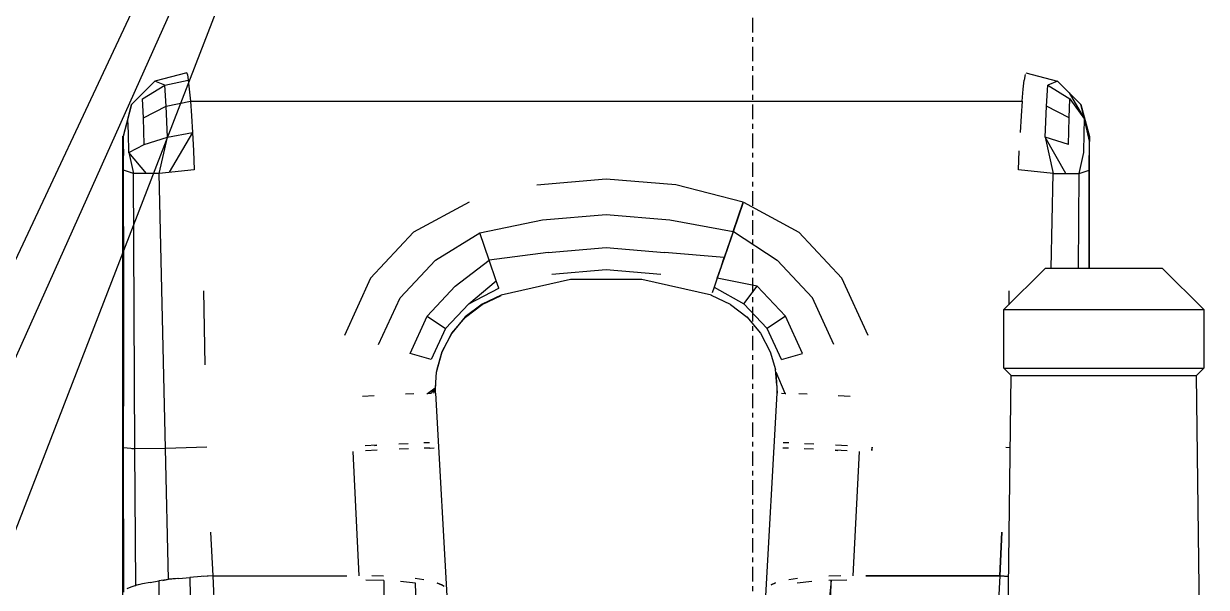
# Model space of a CAD drawing. Header units: millimetres. Extents: x -57554 to 16546, y 2142 to 98430.
# Drawn here: x -16745.7 to -16503.5, y 76982 to 77097.4 of the extents above; entities that cross this region are included whole.
import ezdxf

# ---------------------------------------------------------------- set-up
doc = ezdxf.new("R2010")
doc.units = ezdxf.units.MM
doc.linetypes.add('DXK_LINE_DOT3', pattern=[5.9187, 2.979, -0.9799, 0.9799, -0.9799])
doc.layers.add('S-Z2-A_TEXTUAL_ANNOTATION', color=7, linetype='Continuous')

msp = doc.modelspace()

# ---------------------------------------------------------------- linework, layer by layer
at = {"color": 1, "linetype": 'DXK_LINE_DOT3'}
msp.add_line((-16596.37, 71792.5), (-16596.37, 84292.5), dxfattribs=at)
at = {"color": 2, "linetype": 'Continuous'}
for p, q in [((-16712.29, 77087.4), (-16718.81, 77085.65)), ((-16712.15, 77087.02), (-16712.29, 77087.4)), ((-16712.15, 77087.02), (-16711.98, 77085.89)), ((-16540.59, 77087.02), (-16540.76, 77085.89)), ((-16540.45, 77087.4), (-16533.93, 77085.65)), ((-16723.59, 77080.86), (-16718.81, 77085.65)), ((-16721.33, 77082.04), (-16716.8, 77084.88)), ((-16716.8, 77084.88), (-16718.81, 77085.65)), ((-16716.8, 77084.88), (-16711.98, 77085.89)), ((-16716.54, 77080.53), (-16716.8, 77084.88)), ((-16711.98, 77085.89), (-16711.78, 77084.06)), ((-16711.78, 77084.06), (-16711.56, 77081.59)), ((-16541.17, 77081.59), (-16540.96, 77084.06)), ((-16540.96, 77084.06), (-16540.76, 77085.89)), ((-16536.2, 77080.53), (-16535.94, 77084.88)), ((-16533.93, 77085.65), (-16535.94, 77084.88)), ((-16535.94, 77084.88), (-16531.41, 77082.04)), ((-16529.15, 77080.86), (-16533.93, 77085.65)), ((-16721.17, 77078.15), (-16721.33, 77082.04)), ((-16716.54, 77080.53), (-16711.56, 77081.59)), ((-16711.56, 77081.59), (-16541.17, 77081.59)), ((-16711.56, 77081.59), (-16711.35, 77078.59)), ((-16541.17, 77081.59), (-16541.39, 77078.59)), ((-16531.58, 77083.3), (-16528.41, 77077.92)), ((-16531.57, 77078.15), (-16531.41, 77082.04)), ((-16531.41, 77082.04), (-16528.41, 77077.92)), ((-16723.59, 77080.86), (-16725.35, 77074.34)), ((-16723.59, 77080.86), (-16725.34, 77074.38)), ((-16724.33, 77077.92), (-16723.59, 77080.86)), ((-16721.17, 77078.15), (-16716.54, 77080.53)), ((-16716.24, 77074.21), (-16716.54, 77080.53)), ((-16536.5, 77074.21), (-16536.2, 77080.53)), ((-16531.57, 77078.15), (-16536.2, 77080.53)), ((-16528.41, 77077.92), (-16529.15, 77080.86)), ((-16529.15, 77080.86), (-16527.39, 77074.34)), ((-16528.68, 77079.14), (-16529.15, 77080.86)), ((-16528.41, 77077.92), (-16528.68, 77079.14)), ((-16724.25, 77075.01), (-16724.33, 77077.92)), ((-16721, 77072.71), (-16721.17, 77078.15)), ((-16711.35, 77078.59), (-16711.14, 77075.15)), ((-16541.39, 77078.59), (-16541.6, 77075.15)), ((-16531.73, 77072.71), (-16531.57, 77078.15)), ((-16528.49, 77075.01), (-16528.41, 77077.92)), ((-16527.43, 77073.41), (-16528.41, 77077.92)), ((-16725.37, 76815.4), (-16725.37, 77074.4)), ((-16725.35, 77074.34), (-16725.31, 77073.41)), ((-16725.29, 77073.08), (-16725.35, 77074.34)), ((-16724.19, 77071.09), (-16724.25, 77075.01)), ((-16721, 77072.71), (-16716.24, 77074.21)), ((-16717.92, 77066.78), (-16716.24, 77074.21)), ((-16716.24, 77074.21), (-16711.14, 77075.15)), ((-16711.14, 77075.15), (-16715.89, 77067)), ((-16711.14, 77075.15), (-16710.94, 77071.42)), ((-16532.22, 77066.76), (-16536.5, 77074.21)), ((-16536.5, 77074.21), (-16534.82, 77066.78)), ((-16531.73, 77072.71), (-16536.5, 77074.21)), ((-16528.55, 77071.09), (-16528.49, 77075.01)), ((-16527.39, 77074.34), (-16527.43, 77073.41)), ((-16527.37, 77047.4), (-16527.37, 77074.4)), ((-16725.31, 77073.41), (-16725.29, 77073.08)), ((-16725.29, 77073.08), (-16725.26, 77070.43)), ((-16724.19, 77071.09), (-16721, 77072.71)), ((-16527.45, 77073.08), (-16527.48, 77070.43)), ((-16527.43, 77073.41), (-16527.45, 77073.08)), ((-16725.25, 77067.44), (-16725.26, 77070.43)), ((-16720.51, 77066.76), (-16724.19, 77071.09)), ((-16724.19, 77071.09), (-16723.22, 77066.74)), ((-16710.94, 77071.42), (-16710.77, 77067.54)), ((-16541.97, 77067.54), (-16541.8, 77071.42)), ((-16529.52, 77066.74), (-16528.55, 77071.09)), ((-16527.49, 77067.44), (-16527.48, 77070.43)), ((-16725.27, 77055.9), (-16725.25, 77067.44)), ((-16723.22, 77066.74), (-16725.25, 77067.44)), ((-16723.22, 77066.74), (-16723.76, 77066.92)), ((-16717.92, 77066.78), (-16723.22, 77066.74)), ((-16722.9, 77010.37), (-16723.22, 77066.74)), ((-16710.77, 77067.54), (-16717.92, 77066.78)), ((-16716.66, 77010.42), (-16717.92, 77066.78)), ((-16534.82, 77066.78), (-16541.97, 77067.54)), ((-16535.25, 77047.4), (-16534.82, 77066.78)), ((-16534.82, 77066.78), (-16529.52, 77066.74)), ((-16529.63, 77047.4), (-16529.52, 77066.74)), ((-16529.52, 77066.74), (-16527.49, 77067.44)), ((-16527.47, 77055.9), (-16527.49, 77067.44)), ((-16626.38, 77065.59), (-16640.61, 77064.4)), ((-16612.14, 77064.41), (-16626.38, 77065.59)), ((-16598.3, 77060.88), (-16612.14, 77064.41)), ((-16598.31, 77060.89), (-16612.14, 77064.41)), ((-16654.44, 77060.89), (-16665.82, 77054.75)), ((-16600.37, 77054.91), (-16598.31, 77060.89)), ((-16600.32, 77054.89), (-16598.28, 77060.88)), ((-16598.28, 77060.88), (-16586.92, 77054.75)), ((-16652.27, 77054.62), (-16639.4, 77057.25)), ((-16639.4, 77057.25), (-16626.37, 77058.33)), ((-16626.37, 77058.33), (-16613.33, 77057.25)), ((-16613.33, 77057.25), (-16600.37, 77054.91)), ((-16725.27, 77055.9), (-16725.28, 77042.58)), ((-16665.82, 77054.75), (-16674.63, 77045.34)), ((-16661.37, 77049.02), (-16652.27, 77054.62)), ((-16650.35, 77049.04), (-16652.27, 77054.62)), ((-16600.37, 77054.91), (-16602.22, 77049.53)), ((-16600.61, 77054.05), (-16600.32, 77054.89)), ((-16600.32, 77054.89), (-16591.37, 77049.02)), ((-16578.1, 77045.34), (-16586.92, 77054.75)), ((-16527.46, 77047.4), (-16527.47, 77055.9)), ((-16602.18, 77049.51), (-16600.61, 77054.05)), ((-16638.3, 77050.61), (-16650.35, 77049.04)), ((-16638.3, 77050.61), (-16626.37, 77051.61)), ((-16626.37, 77051.61), (-16614.44, 77050.61)), ((-16602.22, 77049.53), (-16614.44, 77050.61)), ((-16668.6, 77041.31), (-16661.37, 77049.02)), ((-16657.29, 77043.68), (-16650.35, 77049.04)), ((-16648.91, 77044.78), (-16650.35, 77049.04)), ((-16603.67, 77045.29), (-16602.18, 77049.51)), ((-16602.8, 77047.83), (-16603.66, 77045.29)), ((-16602.8, 77047.83), (-16602.22, 77049.53)), ((-16584.14, 77041.31), (-16591.37, 77049.02)), ((-16544.93, 77038.9), (-16536.4, 77047.4)), ((-16536.4, 77047.4), (-16536.13, 77047.4)), ((-16536.13, 77047.4), (-16512.49, 77047.4)), ((-16512.49, 77047.4), (-16503.97, 77038.9)), ((-16674.63, 77045.34), (-16680, 77033.61)), ((-16633.67, 77045.05), (-16647.91, 77041.85)), ((-16637.55, 77046.14), (-16626.37, 77047.07)), ((-16619.07, 77045.05), (-16633.67, 77045.05)), ((-16626.37, 77047.07), (-16615.18, 77046.14)), ((-16604.83, 77041.85), (-16619.07, 77045.05)), ((-16603.66, 77045.29), (-16604.28, 77043.49)), ((-16603.67, 77045.29), (-16604.28, 77043.49)), ((-16595.45, 77043.68), (-16603.67, 77045.29)), ((-16572.74, 77033.61), (-16578.1, 77045.34)), ((-16725.28, 77042.58), (-16725.28, 77027.47)), ((-16708.85, 77042.7), (-16708.59, 77027.59)), ((-16663.04, 77037.55), (-16657.29, 77043.68)), ((-16654.55, 77040.08), (-16648.91, 77044.78)), ((-16654.55, 77040.08), (-16648.38, 77043.25)), ((-16648.38, 77043.25), (-16648.91, 77044.78)), ((-16648.43, 77043.4), (-16648.38, 77043.25)), ((-16604.28, 77043.49), (-16604.67, 77042.33)), ((-16604.28, 77043.49), (-16598.18, 77040.08)), ((-16598.18, 77040.08), (-16595.45, 77043.68)), ((-16589.69, 77037.55), (-16595.45, 77043.68)), ((-16543.89, 77042.7), (-16543.94, 77039.89)), ((-16673.01, 77031.71), (-16668.6, 77041.31)), ((-16659.32, 77035), (-16654.55, 77040.08)), ((-16647.91, 77041.85), (-16651.82, 77040.01)), ((-16651.79, 77039.96), (-16647.89, 77041.79)), ((-16647.89, 77041.79), (-16647.91, 77041.85)), ((-16604.85, 77041.79), (-16604.83, 77041.85)), ((-16600.95, 77039.96), (-16604.85, 77041.79)), ((-16593.42, 77034.99), (-16598.18, 77040.08)), ((-16579.73, 77031.71), (-16584.14, 77041.31)), ((-16651.82, 77040.01), (-16655.24, 77037.38)), ((-16655.2, 77037.33), (-16651.79, 77039.96)), ((-16600.95, 77039.96), (-16597.54, 77037.33)), ((-16544.93, 77026.9), (-16544.93, 77038.9)), ((-16544.93, 77038.9), (-16544.87, 77038.9)), ((-16544.87, 77038.9), (-16544.46, 77038.9)), ((-16544.46, 77038.9), (-16543.71, 77038.9)), ((-16543.71, 77038.9), (-16503.97, 77038.9)), ((-16503.97, 77038.9), (-16503.97, 77026.9)), ((-16666.55, 77029.9), (-16663.04, 77037.55)), ((-16663.04, 77037.55), (-16659.32, 77035)), ((-16655.24, 77037.38), (-16658.03, 77034.07)), ((-16657.97, 77034.04), (-16655.2, 77037.33)), ((-16655.48, 77037), (-16655.2, 77037.33)), ((-16597.54, 77037.33), (-16594.77, 77034.04)), ((-16594.71, 77034.07), (-16597.49, 77037.38)), ((-16589.69, 77037.55), (-16593.42, 77034.99)), ((-16586.19, 77029.9), (-16589.69, 77037.55)), ((-16659.32, 77035), (-16662.22, 77028.66)), ((-16658.03, 77034.07), (-16660.04, 77030.25)), ((-16659.97, 77030.23), (-16657.97, 77034.04)), ((-16594.77, 77034.04), (-16592.77, 77030.23)), ((-16590.51, 77028.66), (-16593.42, 77034.99)), ((-16659.97, 77030.23), (-16659.82, 77030.52)), ((-16662.22, 77028.66), (-16666.55, 77029.9)), ((-16661.11, 77026.07), (-16659.97, 77030.23)), ((-16660.04, 77030.25), (-16661.08, 77026.63)), ((-16592.77, 77030.23), (-16591.72, 77026.62)), ((-16590.51, 77028.66), (-16586.19, 77029.9)), ((-16725.28, 77027.47), (-16725.29, 77010.57)), ((-16661.37, 77022.88), (-16661.11, 77026.07)), ((-16591.41, 77023.34), (-16591.72, 77026.62)), ((-16591.33, 77021.77), (-16591.56, 77026.08)), ((-16589.75, 77021.73), (-16591.56, 77026.08)), ((-16543.43, 77025.4), (-16544.93, 77026.9)), ((-16544.93, 77026.9), (-16544.87, 77026.9)), ((-16544.87, 77026.9), (-16544.46, 77026.9)), ((-16544.46, 77026.9), (-16543.71, 77026.9)), ((-16543.71, 77026.9), (-16503.97, 77026.9)), ((-16505.46, 77025.4), (-16503.97, 77026.9)), ((-16661.36, 77022.65), (-16661.31, 77023.58)), ((-16545.43, 76867.4), (-16543.43, 77025.4)), ((-16543.43, 77025.4), (-16543.37, 77025.4)), ((-16543.37, 77025.4), (-16543, 77025.4)), ((-16543, 77025.4), (-16542.3, 77025.4)), ((-16542.3, 77025.4), (-16505.46, 77025.4)), ((-16503.47, 76867.4), (-16505.46, 77025.4)), ((-16673.89, 77021.21), (-16676.31, 77021.08)), ((-16665.78, 77021.61), (-16667.5, 77021.53)), ((-16663.13, 77021.73), (-16662.24, 77021.76)), ((-16663.13, 77021.73), (-16662.98, 77021.73)), ((-16662.98, 77021.73), (-16661.44, 77022.88)), ((-16662.24, 77021.76), (-16662.98, 77021.73)), ((-16661.44, 77022.88), (-16662.24, 77021.76)), ((-16661.66, 77021.78), (-16661.44, 77022.88)), ((-16661.34, 77021.77), (-16661.37, 77022.88)), ((-16661.34, 77021.77), (-16653.72, 76884.69)), ((-16599.02, 76884.69), (-16591.4, 77021.77)), ((-16591.4, 77021.77), (-16591.38, 77022.65)), ((-16590.5, 77021.76), (-16589.75, 77021.73)), ((-16590.5, 77021.76), (-16589.61, 77021.73)), ((-16589.75, 77021.73), (-16589.61, 77021.73)), ((-16585.24, 77021.53), (-16586.96, 77021.61)), ((-16576.43, 77021.08), (-16578.85, 77021.21)), ((-16673.33, 77011.1), (-16675.75, 77010.97)), ((-16673.83, 77011.07), (-16673.33, 77011.1)), ((-16666.94, 77011.42), (-16668.88, 77011.32)), ((-16662.57, 77011.62), (-16663.75, 77011.57)), ((-16588.99, 77011.57), (-16590.17, 77011.62)), ((-16583.85, 77011.32), (-16585.8, 77011.42)), ((-16576.99, 77010.97), (-16579.41, 77011.1)), ((-16722.9, 77010.37), (-16725.29, 77010.57)), ((-16725.29, 77010.57), (-16725.29, 77001)), ((-16723.52, 77010.42), (-16722.9, 77010.37)), ((-16716.66, 77010.42), (-16722.9, 77010.37)), ((-16722.7, 76982.42), (-16722.9, 77010.37)), ((-16708.2, 77010.69), (-16716.66, 77010.42)), ((-16716.02, 76983.64), (-16716.66, 77010.42)), ((-16676.95, 76984.37), (-16678.2, 77009.83)), ((-16673.27, 77010.08), (-16675.69, 77009.96)), ((-16666.88, 77010.38), (-16668.82, 77010.29)), ((-16662.51, 77010.53), (-16663.69, 77010.5)), ((-16662.51, 77010.53), (-16661.62, 77010.55)), ((-16662.51, 77010.53), (-16662.41, 77010.53)), ((-16662.41, 77010.53), (-16661.62, 77010.55)), ((-16589.05, 77010.5), (-16590.23, 77010.53)), ((-16583.91, 77010.29), (-16585.86, 77010.38)), ((-16579.47, 77010.08), (-16578.97, 77010.06)), ((-16577.05, 77009.96), (-16579.47, 77010.08)), ((-16575.79, 76984.37), (-16574.54, 77009.83)), ((-16571.97, 77010.03), (-16571.93, 77010.69)), ((-16571.95, 77010.36), (-16571.97, 77010.03)), ((-16571.93, 77010.69), (-16571.95, 77010.36)), ((-16544.54, 77010.69), (-16543.62, 77010.66)), ((-16544.54, 77010.69), (-16543.62, 77010.66)), ((-16725.29, 77001), (-16725.28, 76991.12)), ((-16707.4, 76993.33), (-16706.96, 76984.36)), ((-16707.4, 76993.33), (-16706.96, 76984.38)), ((-16545.34, 76993.33), (-16545.78, 76984.36)), ((-16545.78, 76984.38), (-16545.34, 76993.33)), ((-16725.28, 76991.12), (-16725.26, 76981.02)), ((-16706.96, 76984.33), (-16709.32, 76984.2)), ((-16706.96, 76984.38), (-16708.85, 76984.23)), ((-16706.96, 76984.36), (-16679.52, 76984.33)), ((-16706.96, 76984.36), (-16701.46, 76872.55)), ((-16706.96, 76984.34), (-16679.52, 76984.33)), ((-16671.97, 76984.3), (-16674.42, 76984.36)), ((-16578.32, 76984.36), (-16580.77, 76984.3)), ((-16545.78, 76984.36), (-16573.21, 76984.33)), ((-16573.21, 76984.33), (-16545.78, 76984.34)), ((-16545.78, 76984.36), (-16550.74, 76883.4)), ((-16545.78, 76984.34), (-16550.74, 76883.4)), ((-16543.95, 76984.23), (-16545.78, 76984.38)), ((-16543.95, 76984.21), (-16545.78, 76984.33)), ((-16545.78, 76984.33), (-16543.95, 76984.23)), ((-16723.78, 76982.02), (-16724.57, 76981.67)), ((-16722.7, 76982.36), (-16723.78, 76982.02)), ((-16722.96, 76982.28), (-16722.7, 76982.42)), ((-16721.37, 76982.7), (-16722.7, 76982.36)), ((-16721.87, 76982.57), (-16722.7, 76982.42)), ((-16719.79, 76983.01), (-16721.37, 76982.7)), ((-16719.79, 76983.01), (-16717.99, 76983.31)), ((-16716.02, 76983.58), (-16717.99, 76983.31)), ((-16717.99, 76983.31), (-16717.91, 76873.85)), ((-16717.21, 76983.42), (-16716.02, 76983.64)), ((-16713.89, 76983.83), (-16716.02, 76983.58)), ((-16714.29, 76983.78), (-16716.02, 76983.64)), ((-16713.89, 76983.83), (-16711.64, 76984.03)), ((-16709.32, 76984.2), (-16711.64, 76984.03)), ((-16711.64, 76984.03), (-16709.99, 76873.04)), ((-16671.94, 76983.38), (-16675.65, 76983.45)), ((-16671.94, 76983.38), (-16671.24, 76927.58)), ((-16665.47, 76982.88), (-16668.5, 76983.18)), ((-16663.76, 76983.54), (-16665.51, 76983.8)), ((-16661.84, 76883.4), (-16665.47, 76982.88)), ((-16661.06, 76982.91), (-16660.15, 76982.54)), ((-16661.06, 76982.91), (-16660.92, 76982.85)), ((-16660.15, 76982.54), (-16660.92, 76982.85)), ((-16659.55, 76982.15), (-16660.15, 76982.54)), ((-16592.59, 76982.54), (-16591.68, 76982.91)), ((-16591.83, 76982.85), (-16592.59, 76982.54)), ((-16591.68, 76982.91), (-16591.83, 76982.85)), ((-16580.32, 76983.39), (-16590.31, 76878.08)), ((-16587.23, 76983.8), (-16588.98, 76983.54)), ((-16584.24, 76983.18), (-16587.27, 76982.88)), ((-16581.49, 76927.58), (-16580.32, 76983.39)), ((-16577.09, 76983.45), (-16580.8, 76983.38))]:
    msp.add_line(p, q, dxfattribs=at)
at = {"layer": 'S-Z2-A_TEXTUAL_ANNOTATION'}
for p, q in [((-16662.68, 77229.45), (-17367.96, 75727.85)), ((-16661.15, 77221.42), (-17375.5, 75627.85)), ((-16666.12, 77203.85), (-17324.1, 75503.2))]:
    msp.add_line(p, q, dxfattribs=at)

doc.saveas('drawing.dxf')
